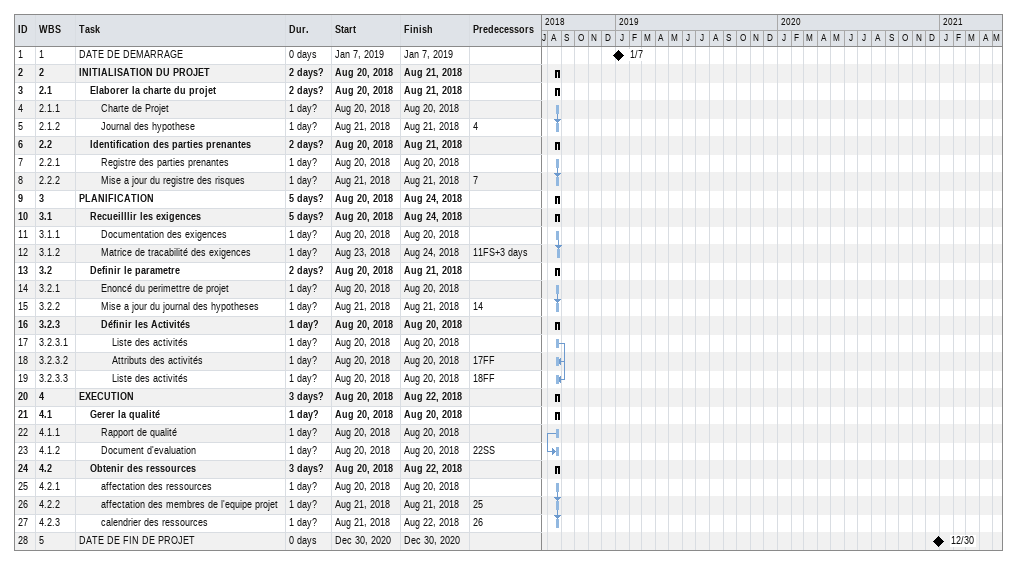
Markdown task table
| ID | WBS | Task | Duration | Start | Finish | Predecessors |
|---|---|---|---|---|---|---|
| 1 | 1 | DATE DE DEMARRAGE | 0d | 2019-01-07 | 2019-01-07 |  |
| 2 | 2 | **INITIALISATION DU PROJET** | 2d? | 2018-08-20 | 2018-08-21 |  |
| 3 | 2.1 | **Elaborer la charte du projet** | 2d? | 2018-08-20 | 2018-08-21 |  |
| 4 | 2.1.1 | Charte de Projet | 1d? | 2018-08-20 | 2018-08-20 |  |
| 5 | 2.1.2 | Journal des hypothese | 1d? | 2018-08-21 | 2018-08-21 | 4 |
| 6 | 2.2 | **Identification des parties prenantes** | 2d? | 2018-08-20 | 2018-08-21 |  |
| 7 | 2.2.1 | Registre des parties prenantes | 1d? | 2018-08-20 | 2018-08-20 |  |
| 8 | 2.2.2 | Mise a jour du registre des risques | 1d? | 2018-08-21 | 2018-08-21 | 7 |
| 9 | 3 | **PLANIFICATION** | 5d? | 2018-08-20 | 2018-08-24 |  |
| 10 | 3.1 | **Recueilllir les exigences** | 5d? | 2018-08-20 | 2018-08-24 |  |
| 11 | 3.1.1 | Documentation des exigences | 1d? | 2018-08-20 | 2018-08-20 |  |
| 12 | 3.1.2 | Matrice de tracabilité des exigences | 1d? | 2018-08-23 | 2018-08-24 | 11FS+3d |
| 13 | 3.2 | **Definir le parametre** | 2d? | 2018-08-20 | 2018-08-21 |  |
| 14 | 3.2.1 | Enoncé du perimettre de projet | 1d? | 2018-08-20 | 2018-08-20 |  |
| 15 | 3.2.2 | Mise a jour du journal des hypotheses | 1d? | 2018-08-21 | 2018-08-21 | 14 |
| 16 | 3.2.3 | **Définir les Activités** | 1d? | 2018-08-20 | 2018-08-20 |  |
| 17 | 3.2.3.1 | Liste des activités | 1d? | 2018-08-20 | 2018-08-20 |  |
| 18 | 3.2.3.2 | Attributs des activités | 1d? | 2018-08-20 | 2018-08-20 | 17FF |
| 19 | 3.2.3.3 | Liste des activités | 1d? | 2018-08-20 | 2018-08-20 | 18FF |
| 20 | 4 | **EXECUTION** | 3d? | 2018-08-20 | 2018-08-22 |  |
| 21 | 4.1 | **Gerer la qualité** | 1d? | 2018-08-20 | 2018-08-20 |  |
| 22 | 4.1.1 | Rapport de qualité | 1d? | 2018-08-20 | 2018-08-20 |  |
| 23 | 4.1.2 | Document d'evaluation | 1d? | 2018-08-20 | 2018-08-20 | 22SS |
| 24 | 4.2 | **Obtenir des ressources** | 3d? | 2018-08-20 | 2018-08-22 |  |
| 25 | 4.2.1 | affectation des ressources | 1d? | 2018-08-20 | 2018-08-20 |  |
| 26 | 4.2.2 | affectation des membres de l'equipe projet | 1d? | 2018-08-21 | 2018-08-21 | 25 |
| 27 | 4.2.3 | calendrier des ressources | 1d? | 2018-08-21 | 2018-08-22 | 26 |
| 28 | 5 | DATE DE FIN DE PROJET | 0d | 2020-12-30 | 2020-12-30 |  |
